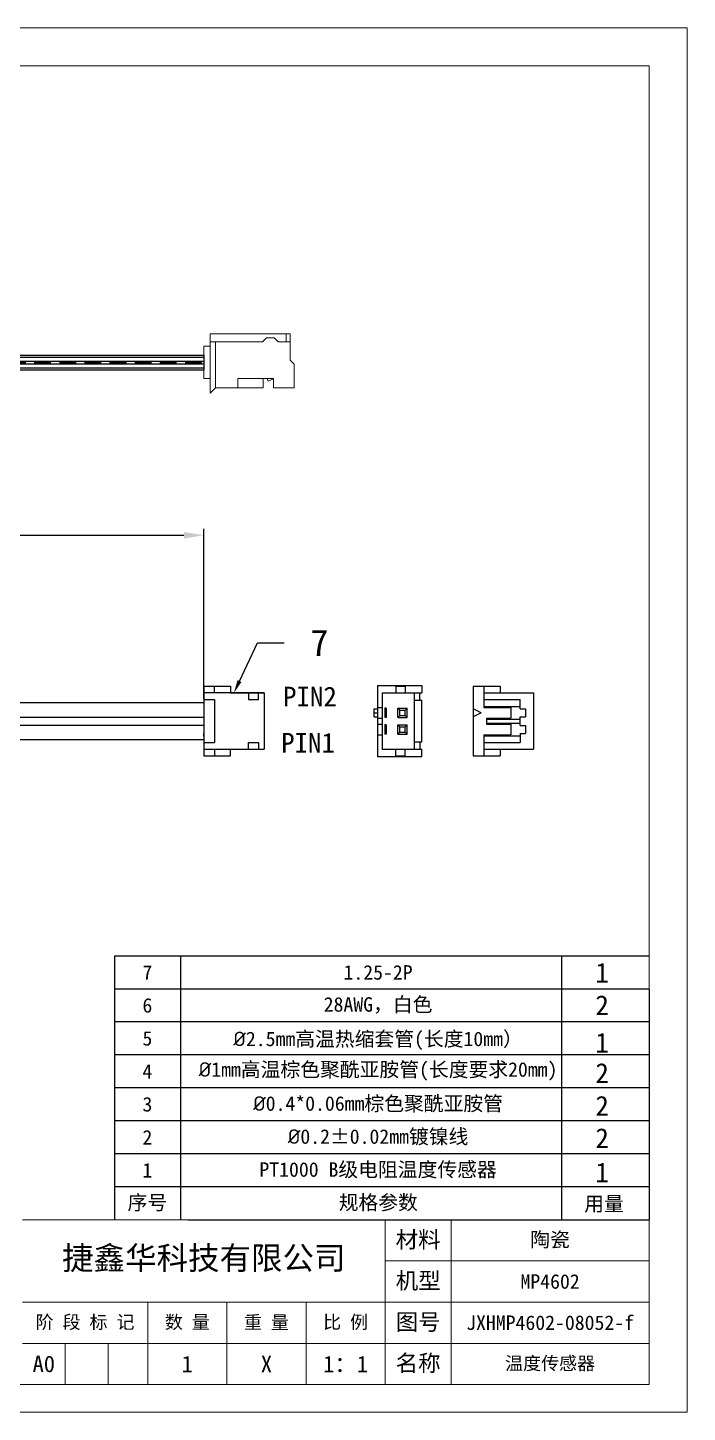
# Model space of a CAD drawing. Header units: millimetres. Extents: x 0 to 148, y 1 to 106.
# Drawn here: x 98.5 to 148.5, y 1.3 to 106.3 of the extents above; entities that cross this region are included whole.
import ezdxf
from ezdxf import colors
from ezdxf.entities.mleader import LeaderData, LeaderLine
from ezdxf.math import Vec2, Vec3

# ---------------------------------------------------------------- set-up
doc = ezdxf.new("R2010")
doc.units = ezdxf.units.MM
doc.header["$PDSIZE"] = -1
doc.linetypes.add('HIDDEN', pattern=[1.905, 1.27, -0.635])
for name, color, linetype in [('几何体', 7, 'Continuous'), ('多转折引线', 7, 'Continuous'), ('注释', 4, 'Continuous'), ('用户-虚线', 2, 'Continuous'), ('草图直线', 7, 'Continuous'), ('隐藏线', 2, 'HIDDEN')]:
    doc.layers.add(name, color=color, linetype=linetype)
doc.styles.add('SLDTEXTSTYLE0', font='', dxfattribs={"bigfont": 'bigfont'})
doc.styles.add('SLDTEXTSTYLE2', font='')
doc.styles.get("Standard").update_dxf_attribs({"font": ''})
doc.styles.get('SLDTEXTSTYLE0').set_extended_font_data('仿宋')
doc.styles.get('SLDTEXTSTYLE2').set_extended_font_data('仿宋')
doc.styles.get('Standard').set_extended_font_data('SimSun')
doc.dimstyles.new('ISO-25', dxfattribs={"dimtxt": 1.8, "dimasz": 1.5, "dimexe": 0.5, "dimexo": 0.3, "dimgap": 0.2, "dimtad": 1, "dimtoh": 1, "dimdsep": 46, "dimtxsty": 'Standard', "dimcen": 2.5, "dimadec": 0, "dimazin": 0, "dimtfac": 1, "dimtmove": 0, "dimatfit": 3, "dimfxl": 1, "dimarcsym": 0})

# ---------------------------------------------------------------- blocks, each defined once
blk = doc.blocks.new('*D48')
at = {"layer": 'Defpoints', "color": 0, "transparency": 16777216}
for p in [(111.83, 67.76), (32.31, 54.72), (111.83, 55.07)]:
    blk.add_point(p, dxfattribs=at)
at = {"layer": '多转折引线', "color": 0, "lineweight": -2, "transparency": 16777216}
for p, q in [((32.31, 55.02), (32.31, 68.26)), ((111.83, 55.37), (111.83, 68.26)), ((33.81, 67.76), (110.33, 67.76))]:
    blk.add_line(p, q, dxfattribs=at)
at = {"layer": '多转折引线', "color": 0, "transparency": 16777216}
for points in [[(33.81, 68.01), (33.81, 67.51), (32.31, 67.76)], [(110.33, 67.51), (110.33, 68.01), (111.83, 67.76)]]:
    blk.add_solid(points, dxfattribs=at)
at = {"layer": '多转折引线', "color": 0, "transparency": 16777216, "insert": (72.07, 68.93), "char_height": 1.8, "attachment_point": 5}
blk.add_mtext('120%%P10', dxfattribs=at)

msp = doc.modelspace()

# ---------------------------------------------------------------- linework, layer by layer
at = {"lineweight": -3}
for p, q in [((111.83, 56.31), (112.643, 56.31)), ((111.83, 56.31), (111.83, 51.026)), ((116.402, 55.802), (111.83, 55.802)), ((112.643, 56.31), (113.862, 56.31)), ((112.643, 55.802), (112.643, 56.31)), ((113.862, 56.31), (113.862, 55.802)), ((113.862, 55.802), (116.402, 55.802)), ((115.222, 55.802), (115.222, 55.294)), ((115.972, 55.294), (115.972, 55.802)), ((116.402, 55.802), (116.402, 51.534)), ((124.999, 56.361), (124.999, 53.033)), ((124.999, 56.361), (128.377, 56.361)), ((125.355, 55.802), (125.355, 53.033)), ((125.355, 55.802), (128.377, 55.802)), ((126.391, 56.31), (126.391, 55.802)), ((126.391, 56.31), (127.103, 56.31)), ((127.103, 56.31), (127.103, 55.802)), ((127.818, 53.033), (127.818, 55.802)), ((128.21, 55.243), (128.21, 55.802)), ((128.377, 56.361), (128.377, 55.802)), ((132.26, 56.31), (133.073, 56.31)), ((133.073, 56.31), (134.292, 56.31)), ((133.073, 56.31), (133.073, 54.71)), ((133.073, 55.802), (136.832, 55.802)), ((134.292, 56.31), (134.292, 55.802)), ((111.83, 55.294), (112.643, 55.294)), ((112.643, 55.294), (112.643, 52.042)), ((115.222, 55.294), (115.972, 55.294)), ((124.745, 53.999), (124.745, 54.608)), ((124.745, 54.608), (124.999, 54.608)), ((124.999, 54.71), (125.355, 54.71)), ((125.659, 54.659), (125.558, 54.659)), ((125.558, 54.659), (125.558, 53.948)), ((125.659, 54.659), (125.659, 53.948)), ((126.548, 53.948), (126.548, 54.659)), ((126.548, 54.659), (127.26, 54.659)), ((126.701, 54.507), (126.548, 54.659)), ((127.107, 54.507), (127.26, 54.659)), ((127.26, 53.948), (127.26, 54.659)), ((127.818, 55.243), (128.377, 55.243)), ((128.377, 53.033), (128.377, 55.243)), ((132.869, 54.303), (132.26, 54.608)), ((133.073, 55.294), (135.816, 55.294)), ((133.073, 54.786), (135.816, 54.786)), ((133.073, 54.71), (135.105, 54.71)), ((135.105, 54.71), (135.105, 53.897)), ((135.816, 54.608), (135.816, 55.294)), ((135.816, 54.608), (136.222, 54.608)), ((136.222, 54.608), (136.222, 53.999)), ((124.745, 54.303), (124.999, 54.303)), ((124.745, 53.999), (124.999, 53.999)), ((124.999, 53.897), (125.355, 53.897)), ((125.659, 53.948), (125.558, 53.948)), ((126.701, 54.1), (126.548, 53.948)), ((126.548, 53.948), (127.26, 53.948)), ((126.701, 54.507), (127.107, 54.507)), ((126.701, 54.1), (126.701, 54.507)), ((126.701, 54.1), (127.107, 54.1)), ((127.107, 54.1), (127.107, 54.507)), ((127.107, 54.1), (127.26, 53.948)), ((132.869, 54.303), (132.26, 53.999)), ((133.276, 53.897), (135.105, 53.897)), ((133.276, 53.897), (133.276, 53.44)), ((133.276, 53.821), (135.816, 53.821)), ((135.816, 53.999), (136.222, 53.999)), ((135.816, 53.338), (135.816, 53.999)), ((124.999, 53.44), (125.355, 53.44)), ((124.999, 53.033), (124.999, 50.976)), ((124.999, 52.627), (125.355, 52.627)), ((125.355, 53.033), (125.355, 51.535)), ((125.558, 53.389), (125.558, 53.033)), ((125.659, 53.389), (125.558, 53.389)), ((125.558, 53.033), (125.558, 52.678)), ((125.659, 52.678), (125.558, 52.678)), ((125.659, 53.389), (125.659, 53.033)), ((125.659, 53.033), (125.659, 52.678)), ((126.701, 53.237), (126.548, 53.389)), ((126.548, 53.389), (127.26, 53.389)), ((126.548, 53.033), (126.548, 53.389)), ((126.548, 52.678), (126.548, 53.033)), ((126.701, 52.83), (126.548, 52.678)), ((126.548, 52.678), (127.26, 52.678)), ((126.701, 53.033), (126.701, 53.237)), ((126.701, 53.237), (127.107, 53.237)), ((126.701, 52.83), (126.701, 53.033)), ((126.701, 52.83), (127.107, 52.83)), ((127.107, 53.237), (127.26, 53.389)), ((127.107, 53.033), (127.107, 53.237)), ((127.107, 52.83), (127.107, 53.033)), ((127.107, 52.83), (127.26, 52.678)), ((127.26, 53.033), (127.26, 53.389)), ((127.26, 52.678), (127.26, 53.033)), ((127.818, 51.535), (127.818, 53.033)), ((128.377, 52.094), (128.377, 53.033)), ((132.26, 53.033), (132.26, 51.027)), ((133.073, 52.627), (133.073, 51.027)), ((133.073, 52.627), (135.105, 52.627)), ((133.073, 52.551), (135.816, 52.551)), ((133.276, 53.516), (135.816, 53.516)), ((133.276, 53.44), (135.105, 53.44)), ((135.105, 53.44), (135.105, 53.033)), ((135.105, 53.033), (135.105, 52.627)), ((135.816, 53.338), (136.222, 53.338)), ((135.816, 52.729), (135.816, 52.043)), ((135.816, 52.729), (136.222, 52.729)), ((136.222, 53.338), (136.222, 53.033)), ((136.222, 53.033), (136.222, 52.729)), ((136.832, 53.033), (136.832, 51.535)), ((111.83, 52.042), (112.643, 52.042)), ((111.83, 51.534), (116.402, 51.534)), ((112.643, 51.534), (112.643, 51.026)), ((113.862, 51.026), (113.862, 51.534)), ((115.222, 52.042), (115.972, 52.042)), ((115.222, 51.534), (115.222, 52.042)), ((115.972, 52.042), (115.972, 51.534)), ((125.355, 51.535), (128.377, 51.535)), ((126.391, 51.027), (126.391, 51.535)), ((127.103, 51.027), (127.103, 51.535)), ((127.818, 52.094), (128.377, 52.094)), ((128.21, 52.094), (128.21, 51.535)), ((128.377, 50.976), (128.377, 51.535)), ((133.073, 52.043), (135.816, 52.043)), ((133.073, 51.535), (136.832, 51.535)), ((134.292, 51.535), (134.292, 51.027)), ((111.83, 51.026), (112.643, 51.026)), ((112.643, 51.026), (113.862, 51.026)), ((124.999, 50.976), (128.377, 50.976)), ((126.391, 51.027), (127.103, 51.027)), ((132.26, 51.027), (133.073, 51.027)), ((133.073, 51.027), (134.292, 51.027))]:
    msp.add_line(p, q, dxfattribs=at)
at = {"color": 0, "lineweight": -3}
for p, q in [((132.26, 56.31), (132.26, 53.033)), ((136.832, 55.802), (136.832, 53.033))]:
    msp.add_line(p, q, dxfattribs=at)
at = {"layer": '几何体', "lineweight": 0}
for p, q in [((112.33, 83.041), (118.08, 83.041)), ((112.33, 82.441), (112.33, 83.041)), ((118.08, 82.441), (118.08, 83.041)), ((118.08, 83.041), (118.38, 83.041)), ((118.38, 82.441), (118.38, 83.041)), ((111.83, 82.091), (111.83, 79.641)), ((112.33, 82.091), (111.83, 82.091)), ((112.33, 82.091), (112.33, 82.441)), ((112.33, 82.441), (112.73, 82.441)), ((112.33, 79.641), (112.33, 82.091)), ((112.73, 78.941), (112.73, 82.441)), ((112.73, 82.441), (116.28, 82.441)), ((116.58, 82.741), (116.28, 82.441)), ((117.18, 82.741), (116.58, 82.741)), ((117.48, 82.441), (117.18, 82.741)), ((117.48, 82.441), (118.38, 82.441)), ((118.38, 82.441), (118.38, 81.041)), ((118.38, 81.041), (118.68, 80.741)), ((118.68, 80.741), (118.68, 78.941)), ((111.83, 79.641), (112.33, 79.641)), ((112.33, 78.541), (112.33, 79.641)), ((112.73, 78.941), (112.33, 78.541)), ((114.43, 78.941), (112.73, 78.941)), ((117.13, 79.641), (114.43, 79.641)), ((114.43, 79.641), (114.43, 78.941)), ((116.33, 78.941), (114.43, 78.941)), ((116.33, 79.641), (116.33, 78.941)), ((116.707, 79.456), (116.63, 79.641)), ((117.13, 79.634), (116.707, 79.456)), ((117.13, 78.941), (117.13, 79.641)), ((118.68, 78.941), (117.13, 78.941))]:
    msp.add_line(p, q, dxfattribs=at)
at = {"layer": '多转折引线'}
for p, q in [((32.31, 80.966), (111.83, 80.966)), ((57.41, 81.416), (111.83, 81.416)), ((57.41, 81.266), (111.83, 81.266)), ((111.83, 81.416), (111.83, 80.316)), ((32.31, 80.766), (111.83, 80.766)), ((57.41, 80.466), (111.83, 80.466)), ((57.41, 80.316), (111.83, 80.316)), ((49.725, 55.068), (111.83, 55.068)), ((111.83, 54.768), (111.83, 54.568)), ((111.83, 54.668), (111.83, 52.668)), ((49.725, 53.968), (111.83, 53.968)), ((49.725, 53.368), (111.83, 53.368)), ((111.83, 52.518), (111.83, 52.718)), ((49.725, 52.268), (111.83, 52.268)), ((138.971, 15.851), (138.971, 35.851)), ((145.586, 33.351), (145.586, 15.851)), ((110.617, 15.851), (145.586, 15.851))]:
    msp.add_line(p, q, dxfattribs=at)
at = {"layer": '注释', "color": 0}
for p, q in [((105.062, 35.851), (105.062, 15.851)), ((145.586, 35.851), (105.062, 35.851)), ((110.062, 35.851), (110.062, 18.351)), ((145.586, 33.351), (105.062, 33.351)), ((145.586, 33.351), (105.062, 33.351)), ((110.062, 33.351), (110.062, 15.851)), ((145.586, 30.851), (105.062, 30.851)), ((145.586, 28.351), (105.062, 28.351)), ((145.586, 25.851), (105.062, 25.851)), ((145.586, 23.351), (105.062, 23.351)), ((145.586, 20.851), (105.062, 20.851)), ((145.586, 18.351), (105.062, 18.351))]:
    msp.add_line(p, q, dxfattribs=at)
at = {"layer": '用户-虚线', "lineweight": 0}
msp.add_lwpolyline([(148.486, 1.251), (-0.015, 1.251), (-0.015, 106.251), (148.486, 106.251), (148.486, 1.251)], dxfattribs=at)
at = {"layer": '草图直线', "color": 18, "lineweight": 20, "true_color": 0x030000}
for p, q in [((7.086, 103.351), (145.586, 103.351)), ((145.586, 103.351), (145.586, 3.351)), ((98.086, 15.851), (125.586, 15.851)), ((125.586, 15.851), (145.586, 15.851)), ((125.586, 15.851), (125.586, 3.351)), ((125.586, 15.851), (125.586, 3.351)), ((130.586, 15.851), (130.586, 3.351)), ((145.586, 15.851), (145.586, 3.351)), ((145.586, 15.351), (145.586, 3.351)), ((98.086, 9.601), (125.586, 9.601)), ((7.086, 3.351), (145.586, 3.351)), ((98.086, 3.351), (125.586, 3.351)), ((125.586, 3.351), (145.586, 3.351)), ((145.586, 3.351), (130.297, 3.351))]:
    msp.add_line(p, q, dxfattribs=at)
at = {"layer": '草图直线', "color": 250, "lineweight": 15, "true_color": 0x171823}
for p, q in [((125.586, 12.726), (145.586, 12.726)), ((107.586, 3.351), (107.586, 9.601)), ((113.586, 9.601), (113.586, 3.351)), ((119.586, 9.601), (119.586, 3.351)), ((125.586, 9.601), (145.586, 9.601)), ((125.586, 6.476), (98.086, 6.476)), ((101.336, 3.351), (101.336, 6.476)), ((104.586, 6.476), (104.586, 3.351)), ((125.586, 6.476), (145.586, 6.476))]:
    msp.add_line(p, q, dxfattribs=at)
at = {"layer": '隐藏线'}
msp.add_line((32.31, 80.866), (111.83, 80.866), dxfattribs=at)

# ---------------------------------------------------------------- texts
at = {"layer": '多转折引线', "char_height": 0.5, "width": 0.20391, "attachment_point": 1}
for s, insert in [('{\\H3x;1}', (141.52, 35.337)), ('{\\H3x;2}', (141.52, 32.875)), ('{\\H3x;1}', (141.52, 30.03)), ('{\\H3x;2}', (141.52, 27.729)), ('{\\H3x;2}', (141.52, 25.246)), ('{\\H3x;2}', (141.52, 22.794)), ('{\\H3x;1}', (141.52, 20.19))]:
    msp.add_mtext(s, dxfattribs=dict(at, insert=insert))
at = {"layer": '注释', "color": 0, "attachment_point": 5, "style": 'SLDTEXTSTYLE0'}
for s, insert, char_height in [('{\\fNSimSun|b0|i0|c134|p49;PIN2}', (119.885, 55.528), 1.5), ('{\\fNSimSun|b0|i0|c134|p49;PIN1}', (119.739, 52.021), 1.5), ('{\\fNSimSun|b0|i0|c134|p49;7}', (107.562, 34.601), 1.1), ('{\\fNSimSun|b0|i0|c134|p49;1.25-2P}', (125.047, 34.601), 1.1), ('{\\fNSimSun|b0|i0|c134|p49;6}', (107.562, 32.101), 1.1), ('{\\fNSimSun|b0|i0|c134|p49;28AWG，白色}', (125.047, 32.101), 1.1), ('{\\fNSimSun|b0|i0|c134|p49;5}', (107.562, 29.601), 1.1), ('{\\fISOCPEUR|b0|i0|c134|p34;%%C\\fNSimSun|b0|i0|c134|p49;2.5mm高温热缩套管(长度10mm）}', (125.047, 29.42), 1.1), ('{\\fNSimSun|b0|i0|c134|p49;4}', (107.562, 27.101), 1.1), ('{\\fISOCPEUR|b0|i0|c134|p34;%%C\\fNSimSun|b0|i0|c134|p49;1mm高温棕色聚酰亚胺管(长度要求20mm)}', (125.047, 27.101), 1.1), ('{\\fISOCPEUR|b0|i0|c134|p34;%%C\\fNSimSun|b0|i0|c134|p49;0.4*0.06mm棕色聚酰亚胺管}', (125.047, 24.601), 1.1), ('{\\fNSimSun|b0|i0|c134|p49;3}', (107.562, 24.601), 1.1), ('{\\fNSimSun|b0|i0|c134|p49;2}', (107.562, 22.101), 1.1), ('{\\fISOCPEUR|b0|i0|c134|p34;%%C\\fNSimSun|b0|i0|c134|p49;0.2%%P0.02mm镀镍线}', (125.047, 22.101), 1.1), ('{\\fNSimSun|b0|i0|c134|p49;1}', (107.562, 19.601), 1.1), ('{\\fNSimSun|b0|i0|c134|p49;PT1000 B级电阻温度传感器}', (125.047, 19.601), 1.1), ('{\\fNSimSun|b0|i0|c134|p49;序号}', (107.562, 17.101), 1.1), ('{\\fNSimSun|b0|i0|c134|p49;规格参数}', (125.062, 17.101), 1.1), ('{\\fSimSun|b0|i0|c134|p2;用量}', (142.173, 17.001), 1.1), ('{\\fSimSun|b0|i0|c134|p2;陶瓷}', (138.086, 14.288), 1.1), ('\\pxsm1;{\\fSimSun|b1|i0|c134|p2;捷鑫华科技有限公司}', (111.836, 12.851), 1.75), ('{\\fSimSun|b0|i0|c134|p2;MP4602}', (138.086, 11.163), 1.1), ('{\\fSimSun|b0|i0|c134|p2;JXHMP4602-08052-f}', (138.086, 8.038), 1.1), ('{\\fSimSun|b0|i0|c134|p2;温度传感器}', (138.086, 4.913), 1)]:
    msp.add_mtext(s, dxfattribs=dict(at, insert=insert, char_height=char_height))
at = {"layer": '注释', "attachment_point": 5}
for s, insert, char_height, style in [('{\\fSimSun|b0|i0|c134|p2;\\C0;材料}', (128.086, 14.288), 1.25, 'SLDTEXTSTYLE0'), ('{\\fSimSun|b0|i0|c134|p2;\\C0;机型}', (128.086, 11.163), 1.25, 'SLDTEXTSTYLE0'), ('{\\fSimHei|b0|i0|c134|p49;\\C0;阶 段 标 记}', (102.836, 8.038), 1, 'SLDTEXTSTYLE0'), ('{\\fSimHei|b0|i0|c134|p49;\\C0;数 量}', (110.586, 8.038), 1, 'SLDTEXTSTYLE2'), ('{\\fSimHei|b0|i0|c134|p49;\\C0;重 量}', (116.586, 8.038), 1, 'SLDTEXTSTYLE2'), ('{\\fSimHei|b0|i0|c134|p49;\\C0;比 例}', (122.586, 8.038), 1, 'SLDTEXTSTYLE2'), ('{\\fSimSun|b0|i0|c134|p2;\\C0;图号}', (128.086, 8.038), 1.25, 'SLDTEXTSTYLE0'), ('{\\fSimSun|b0|i0|c134|p2;\\C0;A0}', (99.711, 4.913), 1.25, 'SLDTEXTSTYLE2'), ('{\\fSimSun|b0|i0|c134|p2;\\C0;1}', (110.586, 4.913), 1.25, 'SLDTEXTSTYLE2'), ('{\\fSimSun|b0|i0|c134|p2;\\C0;X}', (116.586, 4.913), 1.25, 'SLDTEXTSTYLE2'), ('{\\fSimSun|b0|i0|c134|p2;\\C0;1：1}', (122.586, 4.913), 1.25, 'SLDTEXTSTYLE2'), ('{\\fSimSun|b0|i0|c134|p2;\\C7;名称}', (128.086, 4.913), 1.25, 'SLDTEXTSTYLE0')]:
    msp.add_mtext(s, dxfattribs=dict(at, insert=insert, char_height=char_height, style=style))

# ---------------------------------------------------------------- dimensions: what is measured, and where the dimension line sits
at = {"layer": '多转折引线'}
dim = msp.add_linear_dim(base=(111.83, 67.756), p1=(32.31, 54.718), p2=(111.83, 55.068), text='120%%P10', dimstyle='ISO-25', override={"dimtxsty": 'Standard'}, dxfattribs=at)
dim.commit()
dim.dimension.update_dxf_attribs({"geometry": '*D48', "text_midpoint": (72.07, 68.926)})

# ---------------------------------------------------------------- leaders
ml = msp.add_multileader_mtext('Standard', dxfattribs=at)
ml.set_content('7', color=256)
ml.set_leader_properties()
ml.build(insert=Vec2(0, 0))
ml.multileader.update_dxf_attribs({"dogleg_length": 2, "arrow_head_size": 1})
ctx = ml.context
ctx.base_point, ctx.char_height, ctx.arrow_head_size, ctx.plane_origin = Vec3(117.921, 59.604), 2, 1, Vec3(114.116, 55.802)
notes = []
notes.append((ctx, [(0, (1, 1, 0), (115.921, 59.604), (1, 0), 2, [(0, [(114.116, 55.802)], 0, [])])]))
ctx.mtext.insert, ctx.mtext.width, ctx.mtext.flow_direction = Vec3(119.921, 60.604), 1.15084, 5
for ctx, leaders in notes:
    for number, flags, end, landing, length, lines in leaders:
        leader = LeaderData()
        leader.index, (leader.has_last_leader_line, leader.has_dogleg_vector, leader.attachment_direction) = number, flags
        leader.last_leader_point, leader.dogleg_vector, leader.dogleg_length = Vec3(end), Vec3(landing), length
        for number, points, colour, breaks in lines:
            line = LeaderLine()
            line.index, line.vertices, line.color, line.breaks = number, Vec3.list(points), colors.encode_raw_color(colour), breaks
            leader.lines.append(line)
        ctx.leaders.append(leader)

doc.saveas('drawing.dxf')
